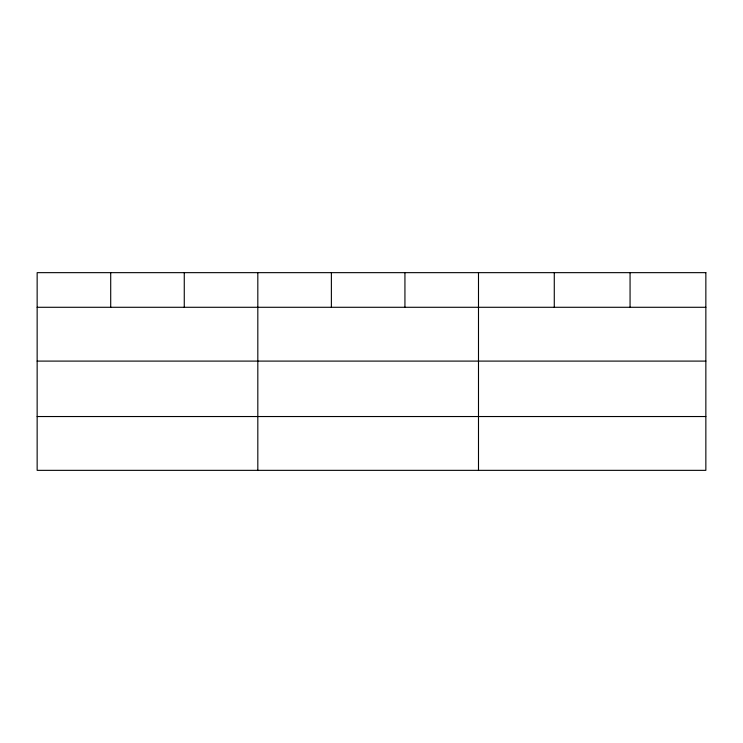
<?xml version="1.0" encoding="UTF-8"?>
<svg xmlns="http://www.w3.org/2000/svg" width="743" height="743" viewBox="0 0 743 743"><rect width="100%" height="100%" fill="white"/><g stroke="black" fill="none" stroke-linecap="round" stroke-linejoin="round"><path stroke-width="1.11" d="M37.15 307.286L705.85 307.286M37.15 361.098L705.85 361.098M37.15 416.535L705.85 416.535M630.064 272.653L630.064 307.286M554.278 272.653L554.278 307.286M478.492 272.653L478.492 470.347M404.935 272.653L404.935 307.286M331.378 272.653L331.378 307.286M257.821 272.653L257.821 470.347M184.264 272.653L184.264 307.286M110.707 272.653L110.707 307.286M705.85 272.653L37.15 272.653L37.15 470.347L705.85 470.347L705.85 272.653"/></g></svg>
